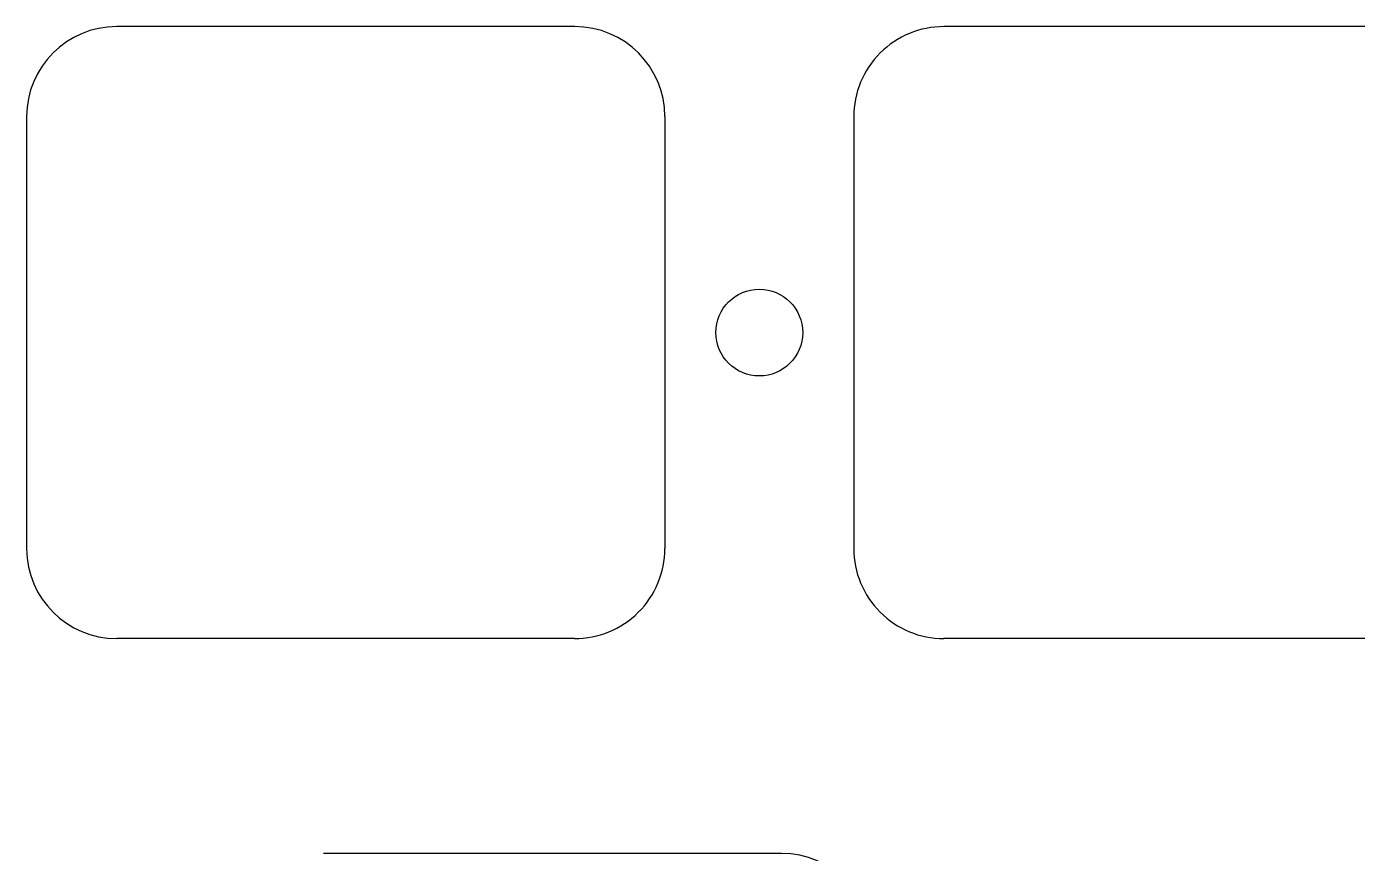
# Model space of a CAD drawing. Header units: millimetres. Extents: x -10 to 277, y -95 to 18.
# Drawn here: x 16.46 to 47.11, y -69.15 to -50.1 of the extents above; entities that cross this region are included whole.
import ezdxf

# ---------------------------------------------------------------- set-up
doc = ezdxf.new("R2010")
doc.units = ezdxf.units.MM
doc.header["$MEASUREMENT"] = 0
doc.layers.add('BLACK', color=7, linetype='CONTINUOUS')
doc.layers.add('Edge.Cuts', color=53, linetype='CONTINUOUS')

msp = doc.modelspace()

# ---------------------------------------------------------------- linework, layer by layer
at = {"layer": 'BLACK', "linetype": 'Continuous'}
for p, q in [((29.087476, -50.099999), (18.537516, -50.099999)), ((16.4625, -52.175019), (16.4625, -62.134768)), ((31.162476, -52.174999), (31.1625, -52.174999)), ((31.1625, -52.174999), (31.1625, -62.124999)), ((29.077707, -64.199999), (18.537476, -64.199999)), ((33.85, -69.15), (23.3, -69.15))]:
    msp.add_line(p, q, dxfattribs=at)
at = {"layer": 'BLACK'}
msp.add_circle((33.3375, -57.15), 1, dxfattribs=at)
for centre, radius, start, end in [((18.537516, -52.175019), 2.075016, 90, 180), ((29.087476, -52.174999), 2.075, 0, 90), ((18.537476, -62.124999), 2.075, 180.2697469, 270), ((29.087476, -62.124999), 2.075024, 269.7302562, 0), ((33.84997, -71.225019), 2.075019, 0.0005246, 89.9991716)]:
    msp.add_arc(centre, radius, start, end, dxfattribs=at)
at = {"layer": 'Edge.Cuts', "linetype": 'Continuous'}
for p, q in [((48.1375, -50.1), (37.5875, -50.1)), ((35.5125, -52.175), (35.5125, -62.125)), ((48.1375, -64.2), (37.5875, -64.2))]:
    msp.add_line(p, q, dxfattribs=at)
at = {"layer": 'Edge.Cuts'}
for centre, radius, start, end in [((37.587472, -52.175015), 2.074972, 89.9992269, 179.9995858), ((37.587472, -62.125015), 2.074985, 179.9995858, 270.0007731)]:
    msp.add_arc(centre, radius, start, end, dxfattribs=at)

doc.saveas('drawing.dxf')
